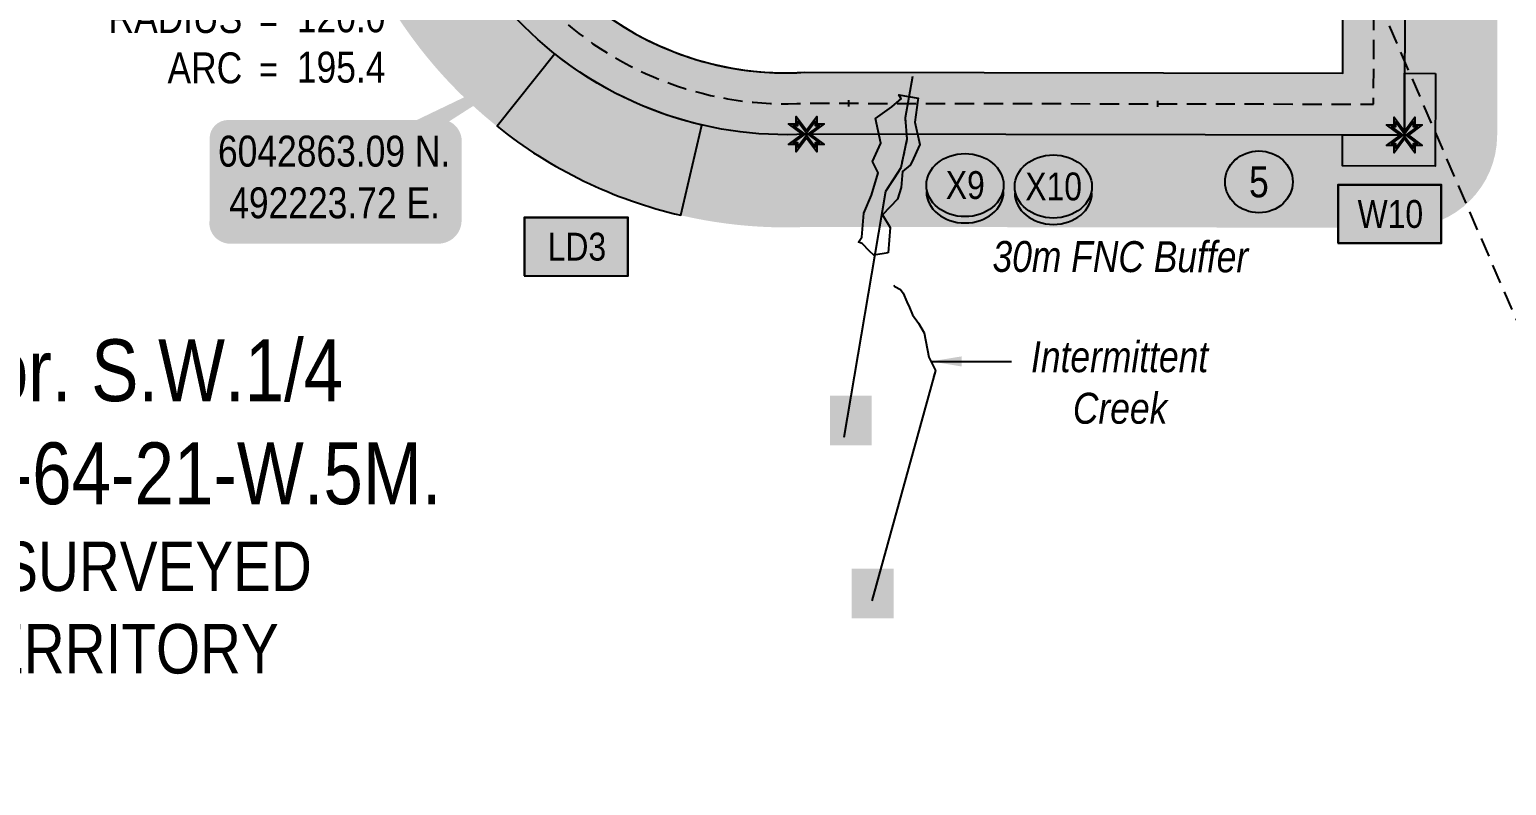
# Model space of a CAD drawing. Extents: x 487965 to 496519, y 6039746 to 6047500.
# Drawn here: x 492053.8 to 492531.5, y 6042626.5 to 6042870.9 of the extents above; entities that cross this region are included whole.
import ezdxf
from ezdxf.enums import TextEntityAlignment as Align

# ---------------------------------------------------------------- set-up
doc = ezdxf.new("R2010")
doc.units = 0
doc.header["$LTSCALE"] = 5
doc.linetypes.add('foc-TIELINE', pattern=[1.875, 1.25, -0.625])
doc.linetypes.add('foc-TOPO-ephemeral', pattern=[6.25, 3.125, -0.625, 0.625, -0.625, 0.625, -0.625])
for name, color, linetype in [('AS-UNDERLAY-H', 141, 'Continuous'), ('C-RW', 13, 'Continuous'), ('C-SYMBOL', 7, 'Continuous'), ('DETAIL-T', 7, 'Continuous'), ('L-BD1', 253, 'Continuous'), ('L-MON', 1, 'Continuous'), ('L-TIE', 7, 'foc-TIELINE'), ('L-UNS-T', 3, 'Continuous'), ('P-BUFFER-H 30m', 51, 'Continuous'), ('P-BUFFER-T', 40, 'Continuous'), ('P-CROSSINGS', 250, 'Continuous'), ('P-ELEVATION', 7, 'Continuous'), ('P-PROPOSED', 10, 'Continuous'), ('P-PROPOSED-H', 21, 'Continuous'), ('P-TEMP-BLOCKS', 250, 'Continuous'), ('P-TEMP-H', 41, 'Continuous'), ('P-TEMP_LOG DECK', 46, 'Continuous'), ('P-TEMP_WORKSPACE', 46, 'Continuous'), ('T-DRAW', 143, 'foc-TOPO-ephemeral'), ('T-TIE', 201, 'foc-TIELINE'), ('T-WATER', 160, 'Continuous'), ('T-WATER-T', 170, 'Continuous'), ('WETLAND', 143, 'Continuous')]:
    doc.layers.add(name, color=color, linetype=linetype)
doc.styles.add('175L', font='ARIALN.TTF', dxfattribs={"height": 20})
doc.styles.add('80', font='ARIALN.TTF', dxfattribs={"height": 10})
doc.styles.add('80CG', font='ARIALN.TTF', dxfattribs={"height": 10})
doc.styles.add('80L', font='ARIALN.TTF', dxfattribs={"height": 10})
doc.styles.add('Crossing', font='ARIALN.TTF', dxfattribs={"height": 10})
doc.styles.add('foc-LtypeFont', font='ARIALN.TTF', dxfattribs={"height": 7.349999999999999})
doc.linetypes.add('foc-TOPO-flowdirection-NOLINE', pattern='A,0,[">",foc-LtypeFont,S=0.3,R=0,X=0,Y=-0.945],-20,[">",foc-LtypeFont,S=0.3,R=0,X=0,Y=-0.945],0', length=20)
doc.dimstyles.new('Compass 5 000', dxfattribs={"dimscale": 5, "dimtxt": 9, "dimasz": 2, "dimexe": 0.2, "dimexo": 0.0625, "dimgap": 0.5, "dimtad": 0, "dimtih": 1, "dimtoh": 1, "dimzin": 0, "dimdsep": 46, "dimtxsty": '80CG', "dimcen": 0.1, "dimse1": 1, "dimse2": 1, "dimclrd": 256, "dimclrt": 256, "dimaunit": 1, "dimadec": 4, "dimazin": 0, "dimtfac": 0.06, "dimtofl": 0, "dimtmove": 0, "dimatfit": 1, "dimfxl": 0.2, "dimtolj": 1, "dimtzin": 0, "dimlwd": -1, "dimarcsym": 0})

# ---------------------------------------------------------------- blocks, each defined once
blk = doc.blocks.new('TEMP')
h = blk.add_hatch(color=255)
h.dxf.hatch_style = 1
h.paths.add_polyline_path([(-5.274162218071865e-10, 0.2514284397220763), (-0.6656854269836916, 1.152061669657268), (-0.6656854269836914, 0.6656854303339061), (-1.152061663105632, 0.6656854303339061), (-0.2514284404497631, 5.273246284076549e-10), (-1.152061661774314, -0.665685419564579), (-0.6656854224511335, -0.6656854195645793), (-0.6656854224511335, -1.152061655686338), (-5.273248504522599e-10, -0.2514284436956583), (0.6656854183820542, -1.152061663420681), (0.6656854183820542, -0.6656854208922597), (1.152061656810019, -0.6656854053035203), (0.2514284429676993, 5.273251835191672e-10), (1.152061671303363, 0.6656854258011662), (0.6656854287749412, 0.6656854258011663), (0.6656854131859291, 1.15206166422904)])
h.paths.add_polyline_path([(0.5656854229146121, 0.8485281473411305), (0.5656854319800914, 0.5656854258011663), (0.8485281444547581, 0.5656854258011663), (0.08318903393992505, -1.110223024625157e-16), (0.8485281399220184, -0.5656854150320215), (0.5656854183820542, -0.5656854240973189), (0.5656854183820542, -0.8485281365719858), (1.110223024625157e-16, -0.08318903609469996), (-0.5656854224511336, -0.848528132039064), (-0.5656854224511336, -0.5656854195645794), (-0.8485281349258003, -0.5656854195645796), (-0.08318903284889523, 0), (-0.8485281394583577, 0.5656854303339061), (-0.5656854269836913, 0.5656854303339061), (-0.5656854269836913, 0.8485281428085727), (0, 0.08318903069412065)], flags=16)
h = blk.add_hatch(color=1)
h.dxf.hatch_style = 1
h.paths.add_polyline_path([(0, 0.08318903069412048), (-0.5656854269836913, 0.8485281428085726), (-0.5656854269836911, 0.5656854303339061), (-0.8485281394583579, 0.5656854303339061), (-0.08318903284889523, 0), (-0.8485281349258, -0.5656854195645791), (-0.5656854224511336, -0.5656854195645792), (-0.5656854224511336, -0.8485281320390639), (1.110223024625157e-16, -0.08318903609469996), (0.5656854183820542, -0.8485281365719854), (0.5656854183820542, -0.5656854240973188), (0.8485281399220186, -0.5656854150320215), (0.08318903393992516, -5.551115123125783e-17), (0.8485281444547583, 0.5656854258011663), (0.5656854319800915, 0.5656854258011663), (0.5656854229146121, 0.8485281473411305)])
at = {"color": 1}
for p, q in [((-0.0831890328488953, 0), (0.0831890339399252, 0)), ((0, 0.0831890306941205), (0, -0.08318903609469999))]:
    blk.add_line(p, q, dxfattribs=at)
at = {"color": 255, "flags": 128}
blk.add_lwpolyline([(-0.251428440449763, 5.27325e-10), (-1.152061663105632, 0.6656854303339061), (-0.6656854269836914, 0.6656854303339061), (-0.6656854269836914, 1.152061669657268), (-5.274159999999999e-10, 0.2514284397220763), (0.6656854131859291, 1.15206166422904), (0.6656854287749412, 0.6656854258011663), (1.152061671303363, 0.6656854258011663), (0.2514284429676991, 5.27325e-10), (1.152061656810019, -0.6656854053035204), (0.6656854183820542, -0.6656854208922596), (0.6656854183820542, -1.152061663420681), (-5.27325e-10, -0.2514284436956586), (-0.6656854224511335, -1.152061655686338), (-0.6656854224511335, -0.6656854195645793), (-1.152061661774314, -0.6656854195645793)], close=True, dxfattribs=at)
at = {"color": 1, "flags": 128}
blk.add_lwpolyline([(-0.0831890328488953, 0), (-0.8485281394583578, 0.5656854303339061), (-0.5656854269836913, 0.5656854303339061), (-0.5656854269836913, 0.8485281428085727), (0, 0.0831890306941205), (0.5656854229146121, 0.8485281473411305), (0.5656854319800914, 0.5656854258011663), (0.8485281444547581, 0.5656854258011663), (0.0831890339399252, 0), (0.8485281399220184, -0.5656854150320214), (0.5656854183820542, -0.5656854240973189), (0.5656854183820542, -0.8485281365719856), (0, -0.08318903609469999), (-0.5656854224511335, -0.848528132039064), (-0.5656854224511335, -0.5656854195645792), (-0.8485281349258001, -0.5656854195645792)], close=True, dxfattribs=at)
blk = doc.blocks.new('xing2')
h = blk.add_hatch(color=50)
h.dxf.hatch_style = 1
edge = h.paths.add_edge_path()
edge.add_ellipse((0, 0), major_axis=(-12.5, 0), ratio=0.8162973455633619, start_angle=0, end_angle=360)
h = blk.add_hatch(color=250)
h.dxf.hatch_style = 1
edge = h.paths.add_edge_path()
edge.add_ellipse((0, -2.047489049626165), major_axis=(-12.5, 0), ratio=0.8162973455633619, start_angle=0, end_angle=180)
edge.add_line((12.5, -2.047489049626165), (12.5, 0))
edge.add_ellipse((0, 0), major_axis=(-12.5, 0), ratio=0.8162973455633619, start_angle=0, end_angle=180, ccw=False)
edge.add_line((-12.5, 0), (-12.5, -2.047489049626165))
at = {"color": 250}
blk.add_ellipse((0, 0), major_axis=(-12.5, 0), ratio=0.8162973455633619, dxfattribs=at)
blk.add_ellipse((0, -2.047489049626165), major_axis=(-12.5, 0), ratio=0.8162973455633619, start_param=0, end_param=3.141592653589793, dxfattribs=at)
at = {"color": 250, "style": 'Crossing'}
blk.add_attdef('CROSSING', text='', height=9, dxfattribs=at).set_placement((0.08916442567715421, 0.0199513138486509), align=Align.MIDDLE_CENTER)
at = {"color": 250, "style": 'Crossing', "flags": 1}
for tag, p in [('OWNER', (0.08916442567715421, -12.49201765665748)), ('DESCRIPTION', (0.08916442567715421, -25.770021277247)), ('LOCATION', (0.08916442567715421, -39.30337514164421)), ('DWG_REF', (0.08916442567715421, -52.83672900604233))]:
    blk.add_attdef(tag, text='', height=9, dxfattribs=at).set_placement(p, align=Align.MIDDLE_CENTER)
blk = doc.blocks.new('*U80')
h = blk.add_hatch(color=254)
edge = h.paths.add_edge_path()
edge.add_line((-33.99999999999998, -20), (33.99999999999998, -20))
edge.add_arc((33.99999999999999, -13.99999999999999), 6.000000000000007, 269.9999999999999, 359.9999999999999)
edge.add_line((39.99999999999999, -14), (39.99999999999999, 12.5))
edge.add_arc((33.99999999999999, 12.49999999999999), 6.000000000000007, 6.785183320455494e-14, 90.00000000000007)
edge.add_line((33.99999999999998, 18.5), (-33.99999999999998, 18.5))
edge.add_arc((-33.99999999999999, 12.49999999999999), 6.000000000000007, 89.99999999999993, 179.9999999999999)
edge.add_line((-39.99999999999999, 12.5), (-39.99999999999999, -14))
edge.add_arc((-33.99999999999999, -13.99999999999999), 6.000000000000007, 180, 270.0000000000001)
at = {"color": 1, "flags": 128}
blk.add_lwpolyline([(71.6505388038416, 39.89991314532796, 0, 10, 0), (0, 0, 5.000000000000001, 5.000000000000001, 0)], format="xyseb", dxfattribs=at)
blk.add_lwpolyline([(-33.99999999999998, -20, 3, 3, 0), (33.99999999999998, -20, 3, 3, 0.4142135623730951), (39.99999999999999, -14, 3, 3, 0), (39.99999999999999, 12.5, 3, 0, 0.4142135623730951), (33.99999999999998, 18.5, 0, 0, 0), (-33.99999999999998, 18.5, 0, 0, 0.4142135623730951), (-39.99999999999999, 12.5, 0, 0, 0), (-39.99999999999999, -14, 0, 3, 0.4142135623730951)], format="xyseb", close=True, dxfattribs=at)
at = {"color": 1, "style": '80'}
blk.add_attdef('ENTER_TEXT_001', (-35.98567530695772, -4.996589358799454), '', height=10, dxfattribs=at)
blk = doc.blocks.new('curve')
at = {"const_width": 0.1}
blk.add_lwpolyline([(-4.98670719563146, 5.393849551727921), (-6.083671106619313, 3.493852322927527), (-3.889743283864206, 3.49385232337751)], close=True, dxfattribs=at)
at = {"style": '80'}
for p in [(-2.436425758892625, 3.358495342465737), (-2.436425758892625, -0.03819391317194842), (-2.436425758892625, -3.295336770314805)]:
    blk.add_text('=', height=1.8, dxfattribs=at).set_placement(p)
for s, p in [('RADIUS', (-3.53753976961125, -0.04896694891978726)), ('ARC', (-3.53753976961125, -3.306109806062647))]:
    blk.add_text(s, height=2, dxfattribs=at).set_placement(p, align=Align.RIGHT)
for tag, p in [('DELTA', (0, 3.520926408583804)), ('CURVE_RADIUS', (0, 0)), ('ARC_LENGTH', (0, -3.260243528672493))]:
    blk.add_attdef(tag, p, '', height=2, dxfattribs=at)
blk = doc.blocks.new('*U90')
at = {"layer": 'P-ELEVATION'}
h = blk.add_hatch(color=111, dxfattribs=at)
h.dxf.hatch_style = 1
edge = h.paths.add_edge_path()
edge.add_ellipse((0, 0), major_axis=(-10.94338366431845, 0), ratio=0.9137941524069553, start_angle=0, end_angle=360)
at = {"layer": 'P-ELEVATION', "color": 7, "flags": 128}
blk.add_lwpolyline([(0, 0, 5, 0, 0), (37.12455792629066, 25.14732972337953, 0, 0, 0)], format="xyseb", dxfattribs=at)
at = {"layer": 'P-ELEVATION', "color": 7}
blk.add_ellipse((0, 0), major_axis=(-10.94338366431845, 0), ratio=0.9137941524069553, dxfattribs=at)
at = {"layer": 'P-ELEVATION', "style": '80'}
blk.add_attdef('BEND', text='', height=10, dxfattribs=at).set_placement((0, 0), align=Align.MIDDLE_CENTER)
blk = doc.blocks.new('Temp_Area_Small_Pink')
at = {"true_color": 0xff8aff}
h = blk.add_hatch(color=211, dxfattribs=at)
h.dxf.hatch_style = 1
h.paths.add_polyline_path([(-16.82711371331243, -9.436567862801894), (16.33187767662457, -9.436567862801894), (16.33187767662457, 9.053714016554295), (-16.82711371331243, 9.053714016554295)])
at = {"color": 250}
for points in [[(-17.02711371331247, -9.636567862801712), (16.53187767662462, -9.636567862801712), (16.53187767662462, 9.253714016554113), (-17.02711371331247, 9.253714016554113)], [(-16.92711371331245, -9.536567862801803), (16.43187767662459, -9.536567862801803), (16.43187767662459, 9.153714016554204), (-16.92711371331245, 9.153714016554204)]]:
    blk.add_lwpolyline(points, close=True, dxfattribs=at)
at = {"color": 250, "style": '80L'}
blk.add_attdef('TEMPORARY', text='', height=9, dxfattribs=at).set_placement((0.001048257894581184, -0.1484938545327168), align=Align.MIDDLE_CENTER)
blk = doc.blocks.new('GFRGHTRHTRHJT')
at = {"layer": 'T-TIE'}
for p, q in [((1523.772607772262, -317.0217955168337), (1523.775790056563, -315.0217980481684)), ((1623.772481185501, -317.1809097342193), (1623.775663469802, -315.1809122655541))]:
    blk.add_line(p, q, dxfattribs=at)
at = {"layer": 'T-TIE', "flags": 128}
blk.add_lwpolyline([(194.7072064442327, -234.6000996883959), (170.9471806638176, -195.2115077171475), (308.717157196661, -112.1057648574933), (341.6456769590732, -99.24083891883492), (395.2793400308001, -95.88025126885623), (395.3524502945947, -44.04075619019568), (1393.704384962213, -45.44875139929354), (1393.47812650376, -205.8794001359493, 0.4320239841372093), (1509.817725674366, -315.9995900215581), (1693.640655505296, -316.29207880795), (1693.908332120511, -177.5807821638882), (1653.956651992048, -177.6034509185702)], format="xyb", dxfattribs=at)

msp = doc.modelspace()

# ---------------------------------------------------------------- hatches: boundary and pattern name
at = {"layer": 'AS-UNDERLAY-H'}
h = msp.add_hatch(color=256, dxfattribs=at)
h.dxf.hatch_style = 1
h.paths.add_polyline_path([(492312.7033741776, 6042752.548426944), (492326.2410660005, 6042752.548426944), (492326.2410660005, 6042736.428978678), (492312.7033741776, 6042736.428978678)])
h = msp.add_hatch(color=256, dxfattribs=at)
h.dxf.hatch_style = 1
h.paths.add_polyline_path([(492319.7356734255, 6042696.593495069), (492333.2733652451, 6042696.593495069), (492333.2733652451, 6042680.474046803), (492319.7356734255, 6042680.474046803)])
at = {"layer": 'P-BUFFER-H 30m'}
h = msp.add_hatch(color=256, dxfattribs=at)
h.dxf.hatch_style = 1
edge = h.paths.add_edge_path()
edge.add_line((491334.7167061663, 6043048.743315449), (491334.7077887271, 6043078.62661864))
edge.add_line((491334.7077887271, 6043078.62661864), (492178.7257053005, 6043077.436283708))
edge.add_line((492178.7257053005, 6043077.436283708), (492178.5556864463, 6042956.882845588))
edge.add_arc((492298.493148874, 6042956.868107558), 119.9374633332069, 179.992959441883, 273.1595715860096)
edge.add_line((492305.1037399333, 6042837.112960714), (492498.5324828977, 6042836.805187692))
edge.add_line((492498.5324828977, 6042836.805187688), (492498.838636307, 6042995.45534228))
edge.add_line((492498.838636307, 6042995.455342283), (492508.8334062973, 6042995.436054939))
edge.add_line((492508.8334062973, 6042995.436054936), (492509.8129999997, 6042995.460000067))
edge.add_line((492509.8129999997, 6042995.460000067), (492524.771938763, 6043010.506123528))
edge.add_arc((492498.8386363059, 6042995.455342283), 29.98436580127973, -0.11056576929087214, 30.1293796764009, ccw=False)
edge.add_line((492528.8229462779, 6042995.397480388), (492528.5167928686, 6042836.747325797))
edge.add_arc((492498.5324828988, 6042836.805187689), 29.98436579891075, 269.9088342284706, 359.88943422892254, ccw=False)
edge.add_line((492498.4847735088, 6042806.820859851), (492305.8594062705, 6042807.127354582))
edge.add_arc((492298.4931488761, 6042956.868107559), 149.9218291358453, 179.9851718900344, 272.8163040975287, ccw=False)
edge.add_line((492148.5713247614, 6042956.906907233), (492148.6992244187, 6043047.595340023))
edge.add_line((492148.6992244185, 6043047.595340023), (491334.716706166, 6043048.74331545))
at = {"layer": 'P-PROPOSED-H'}
h = msp.add_hatch(color=256, dxfattribs=at)
h.dxf.hatch_style = 1
edge = h.paths.add_edge_path()
edge.add_line((491180.94, 6043076.47700002), (491181.0139812953, 6043128.934107931))
edge.add_line((491181.0139812954, 6043128.934107931), (492198.7859064105, 6043127.498724354))
edge.add_line((492198.7859064094, 6043127.498724354), (492198.5456603314, 6042957.150023706))
edge.add_arc((492298.4931488485, 6042956.868107516), 99.94788610761388, 179.83838949585, 273.4699341630871)
edge.add_line((492304.5424708743, 6042857.103456277), (492478.5815044554, 6042856.826535082))
edge.add_line((492478.5815044554, 6042856.826535081), (492478.8104252825, 6042975.454397772))
edge.add_line((492478.8104252825, 6042975.454397772), (492448.8993421699, 6042975.437426038))
edge.add_line((492448.89934217, 6042975.43742602), (492448.8879999997, 6042995.42700006))
edge.add_line((492448.8879999996, 6042995.427000077), (492498.838636307, 6042995.455342283))
edge.add_line((492498.838636307, 6042995.455342283), (492498.5324828977, 6042836.805187694))
edge.add_line((492498.5324828977, 6042836.805187688), (492305.1037399333, 6042837.112960708))
edge.add_arc((492298.4931488751, 6042956.868107546), 119.937463334051, 179.8454299650565, 273.15957158548554, ccw=False)
edge.add_line((492178.5561219862, 6042957.191669187), (492178.7681574309, 6043107.53735867))
edge.add_line((492178.7681574309, 6043107.537358653), (491200.9753469483, 6043108.916358935))
edge.add_line((491200.9753469483, 6043108.916358951), (491200.9030981579, 6043057.687699422))
edge.add_line((491200.9030981579, 6043057.687699405), (491139.4438688137, 6043053.874116964))
edge.add_line((491139.4438688137, 6043053.874116981), (491108.7871435703, 6043041.89676414))
edge.add_line((491108.7871435703, 6043041.896764122), (490980.3778614942, 6042964.437588728))
edge.add_line((490980.3778614942, 6042964.437588746), (490998.962973788, 6042933.627798733))
edge.add_line((490998.962973788, 6042933.627798716), (490981.8464238029, 6042923.302736371))
edge.add_line((490981.8464238029, 6042923.302736388), (490952.9362491272, 6042971.229076347))
edge.add_line((490952.9362491272, 6042971.229076347), (491099.932, 6043059.90000006))
edge.add_line((491099.932, 6043059.900000059), (491135.0645600627, 6043073.63040116))
edge.add_line((491135.0645600627, 6043073.63040116), (491180.94, 6043076.47700002))
at = {"layer": 'P-TEMP-H'}
h = msp.add_hatch(color=256, dxfattribs=at)
h.dxf.hatch_style = 1
h.paths.add_polyline_path([(492271.2750512399, 6042840.059844703, -0.1115130596135103), (492223.7181689795, 6042863.093390862), (492205.0244240267, 6042839.649711711, 0.111513059612988), (492264.4705268437, 6042810.857779021)])
h = msp.add_hatch(color=256, dxfattribs=at)
h.dxf.hatch_style = 1
h.paths.add_polyline_path([(492508.5658274851, 6042856.775440376), (492508.5079721189, 6042826.794514), (492478.5270278722, 6042826.842217941), (492478.5429310019, 6042836.836993889), (492498.5324828977, 6042836.805187688), (492498.5710574948, 6042856.794727675)])

# ---------------------------------------------------------------- linework, layer by layer
at = {"layer": 'C-RW', "flags": 128}
msp.add_lwpolyline([(492279.0671146626, 6043054.909981716, 0.9346587467978126), (492304.5424708743, 6042857.103456274), (492478.5815044554, 6042856.826535078), (492478.6779409484, 6042906.800385029), (492479.0062310337, 6043077.031198313), (492279.0918979308, 6043077.294735403), (492279.0460430145, 6043054.921591336)], format="xyb", dxfattribs=at)
at = {"layer": 'L-TIE', "flags": 128}
msp.add_lwpolyline([(492448.89934217, 6042975.43742602), (492624.833, 6042568.691000041)], dxfattribs=at)
at = {"layer": 'P-PROPOSED', "flags": 128}
msp.add_lwpolyline([(491180.94, 6043076.47700002), (491181.0139812954, 6043128.934107931), (492198.7859064094, 6043127.498724354), (492198.5456603325, 6042957.150023689, 0.4329020663198499), (492304.5424708743, 6042857.103456277), (492478.5815044554, 6042856.826535081), (492478.8104252825, 6042975.454397772), (492448.89934217, 6042975.43742602), (492448.8879999996, 6042995.427000077), (492498.838636307, 6042995.455342283), (492498.5324828977, 6042836.805187688), (492305.1037399333, 6042837.112960714, -0.431258576469972), (492178.5561219862, 6042957.191669187), (492178.7681574309, 6043107.537358653), (491200.9753469483, 6043108.916358951), (491200.9030981579, 6043057.687699405), (491139.4438688137, 6043053.874116981), (491108.7871435703, 6043041.896764122), (490980.3778614942, 6042964.437588746), (490998.962973788, 6042933.627798716), (490981.8464238029, 6042923.302736388), (490952.9362491272, 6042971.229076347), (491099.932, 6043059.900000059), (491135.0645600627, 6043073.63040116)], format="xyb", close=True, dxfattribs=at)
at = {"layer": 'P-TEMP_LOG DECK', "linetype": 'Continuous', "flags": 128}
msp.add_lwpolyline([(492271.2750512399, 6042840.059844703, -0.1115130596135103), (492223.7181689795, 6042863.093390862), (492205.0244240267, 6042839.649711711, 0.111513059612988), (492264.4705268437, 6042810.857779021), (492271.2750512399, 6042840.059844703, -0.1115130596135103)], format="xyb", close=True, dxfattribs=at)
at = {"layer": 'P-TEMP_WORKSPACE', "flags": 128}
msp.add_lwpolyline([(492508.5658274851, 6042856.775440376), (492508.5079721189, 6042826.794514), (492478.5270278722, 6042826.842217941), (492478.5429310019, 6042836.836993889), (492498.5324828977, 6042836.805187688), (492498.5710574948, 6042856.794727675)], close=True, dxfattribs=at)
at = {"layer": 'T-DRAW', "linetype": 'foc-TOPO-flowdirection-NOLINE', "flags": 128}
msp.add_lwpolyline([(492339.407, 6042855.716000104), (492337.008, 6042842.431000104), (492337.614, 6042835.537000104), (492335.629, 6042826.176000104), (492330.692, 6042818.528000104), (492317.1841743648, 6042738.98687326)], dxfattribs=at)
at = {"layer": 'T-DRAW', "flags": 128}
msp.add_lwpolyline([(492339.407, 6042855.716000104), (492337.008, 6042842.431000104), (492337.614, 6042835.537000104), (492335.629, 6042826.176000104), (492330.692, 6042818.528000104), (492329.481, 6042811.397000104)], dxfattribs=at)
at = {"layer": 'T-WATER', "linetype": 'foc-TOPO-flowdirection-NOLINE', "flags": 128}
msp.add_lwpolyline([(492333.3844000001, 6042788.278399881), (492333.6982000003, 6042787.839599882), (492335.4864999989, 6042786.85719988), (492336.4391999965, 6042785.727199843), (492337.5354000001, 6042782.84809988), (492338.427199999, 6042780.999899882), (492339.4212000002, 6042778.633899882), (492341.3964999962, 6042775.97719988), (492343.1865999996, 6042772.868399882), (492344.6649999997, 6042764.998899881), (492346.8164999994, 6042760.695699879), (492326.2509023064, 6042686.210831553)], dxfattribs=at)
at = {"layer": 'T-WATER'}
msp.add_lwpolyline([(492333.3844000001, 6042788.278399881), (492333.6982000003, 6042787.839599882), (492335.4864999989, 6042786.85719988), (492336.4391999965, 6042785.727199843), (492337.5354000001, 6042782.84809988), (492338.427199999, 6042780.999899882), (492339.4212000002, 6042778.633899882), (492341.3964999962, 6042775.97719988), (492343.1865999996, 6042772.868399882), (492344.6649999997, 6042764.998899881), (492346.8164999994, 6042760.695699879), (492346.2271000004, 6042758.560999882)], dxfattribs=at)
at = {"layer": 'WETLAND'}
msp.add_lwpolyline([(492331.5471, 6042798.764599881), (492326.8757000005, 6042797.923799883), (492325.5110000005, 6042799.23179988), (492323.134200001, 6042801.791299881), (492321.9579999994, 6042802.22229988), (492323.0332000002, 6042803.817899882), (492323.0348000001, 6042803.820299882), (492323.7203000002, 6042811.587899882), (492326.1599000003, 6042817.352299882), (492328.3091000002, 6042824.628099882), (492326.6783999999, 6042827.852099821), (492326.4818999992, 6042828.240499881), (492329.1334999964, 6042834.209799821), (492327.3948999995, 6042842.14959982), (492332.7527999991, 6042845.922699883), (492335.0813, 6042847.992499881), (492335.7004999965, 6042848.542899821), (492335.0338000001, 6042849.817199881), (492341.2314999999, 6042848.72959988), (492341.1397999994, 6042848.09229988), (492340.1173999996, 6042840.980999882), (492341.8191999991, 6042833.740699858), (492339.1438999997, 6042828.057399882), (492338.6892000004, 6042827.091499882), (492336.1366000001, 6042825.057899882), (492335.7155999998, 6042819.877699881), (492334.5919999971, 6042816.134999881), (492329.6964999991, 6042811.055599821), (492332.1900000001, 6042806.95229982), (492331.5471, 6042798.764599881)], close=True, dxfattribs=at)

# ---------------------------------------------------------------- block references
at = {"xscale": 0.99947886, "yscale": 0.99947886, "zscale": 0.99947886}
msp.add_blockref('*U90', (492451.4517828468, 6042821.681636969), dxfattribs=at).add_auto_attribs({'BEND': '5'})
at = {"layer": 'DETAIL-T', "linetype": 'Continuous'}
ref = msp.add_blockref('*U80', (492152.0676301756, 6042823.193477715), dxfattribs=at)
ref.add_attrib('ENTER_TEXT_001', '6042863.09 N.', (492114.7722686477, 6042826.612077079), dxfattribs={"layer": '0', "color": 1, "height": 9.999999999999854, "style": '80'})
ref.add_attrib('ENTER_TEXT_002', '492223.72 E.', (492118.4114228087, 6042809.904482718), dxfattribs={"layer": '0', "color": 1, "height": 9.999999999999854, "style": '80'})
at = {"layer": 'L-BD1', "color": 4, "xscale": 4.997394299999883, "yscale": 4.997394299999883, "zscale": 4.997394299999883}
msp.add_blockref('curve', (492140.2946929779, 6042870.068449524), dxfattribs=at).add_auto_attribs({'DELTA': "93%%d19'", 'CURVE_RADIUS': '120.0', 'ARC_LENGTH': '195.4'})
at = {"layer": 'L-MON', "color": 4, "xscale": 4.997394299999852, "yscale": 4.997394299999852, "zscale": 4.997394299999852}
for p in [(492305.1037399333, 6042837.112960714), (492498.5324828977, 6042836.805187688)]:
    msp.add_blockref('TEMP', p, dxfattribs=at)
at = {"layer": 'P-CROSSINGS', "color": 4, "xscale": 0.99947886, "yscale": 0.99947886, "zscale": 0.99947886}
for p, values in [((492356.3978021316, 6042820.622310612), {'CROSSING': 'X9'}), ((492384.9721656225, 6042820.173408581), {'CROSSING': 'X10'})]:
    msp.add_blockref('xing2', p, dxfattribs=at).add_auto_attribs(values)
at = {"layer": 'P-TEMP-BLOCKS', "xscale": 0.99947886, "yscale": 0.99947886, "zscale": 0.99947886}
for p, values in [((492493.9760670324, 6042811.447726781), {'TEMPORARY': 'W10'}), ((492230.8711811499, 6042800.864604765), {'TEMPORARY': 'LD3'})]:
    msp.add_blockref('Temp_Area_Small_Pink', p, dxfattribs=at).add_auto_attribs(values)
at = {"layer": 'T-TIE', "xscale": 0.99947886, "yscale": 0.99947886, "zscale": 0.99947886}
msp.add_blockref('GFRGHTRHTRHJT', (490795.7989620624, 6043162.943107761), dxfattribs=at)

# ---------------------------------------------------------------- texts
at = {"layer": 'C-SYMBOL', "color": 3, "insert": (492078.2304029411, 6042770.741845947), "char_height": 19.99999999999961, "width": 215.9844474761204, "attachment_point": 2, "style": '175L', "bg_fill": 2}
msp.add_mtext('Theor. S.W.1/4\\PSec. 16-64-21-W.5M.', dxfattribs=at)
at = {"layer": 'P-BUFFER-T', "insert": (492353.5066589214, 6042802.590743613), "char_height": 9.994788599999627, "attachment_point": 1, "rotation": 359.8994789241321, "style": '80L'}
msp.add_mtext_dynamic_manual_height_columns('\\pi11.79158;{\\fArial Narrow|b0|i1|c0|p34;30m FNC Buffer}', width=106.6639856079727, gutter_width=49.97394299999853, heights=[0], dxfattribs=at)
at = {"layer": 'T-WATER-T', "insert": (492377.4226650295, 6042770.127797149), "char_height": 9.99999999999981, "attachment_point": 1, "style": '80L'}
msp.add_mtext_dynamic_manual_height_columns('\\pi0.32626;{\\fArial Narrow|b0|i1|c0|p34;Intermittent\\P\\pi13.86651;Creek}', width=57.85579809003924, gutter_width=49.99999999999845, heights=[0], dxfattribs=at)

# ---------------------------------------------------------------- leaders
at = {"layer": 'T-WATER-T', "path_type": 1}
msp.add_leader([(492345.3539599013, 6042763.620916017), (492371.3991354207, 6042763.561257681)], dimstyle='Compass 5 000', override={"dimgap": 0.5, "dimtad": 0}, dxfattribs=at)

# ---------------------------------------------------------------- next in the draw order: texts
at = {"layer": 'L-UNS-T', "color": 3, "insert": (492081.4999175498, 6042683.892973319), "char_height": 15.99999999999957, "attachment_point": 5, "style": '80L', "bg_fill": 3, "box_fill_scale": 1.15, "bg_fill_color": 256, "bg_fill_true_color": 256, "bg_fill_transparency": 0}
msp.add_mtext_dynamic_manual_height_columns('UNSURVEYED TERRITORY', width=126.4137517053173, gutter_width=47.4999999999984, heights=[0], dxfattribs=at)

doc.saveas('drawing.dxf')
